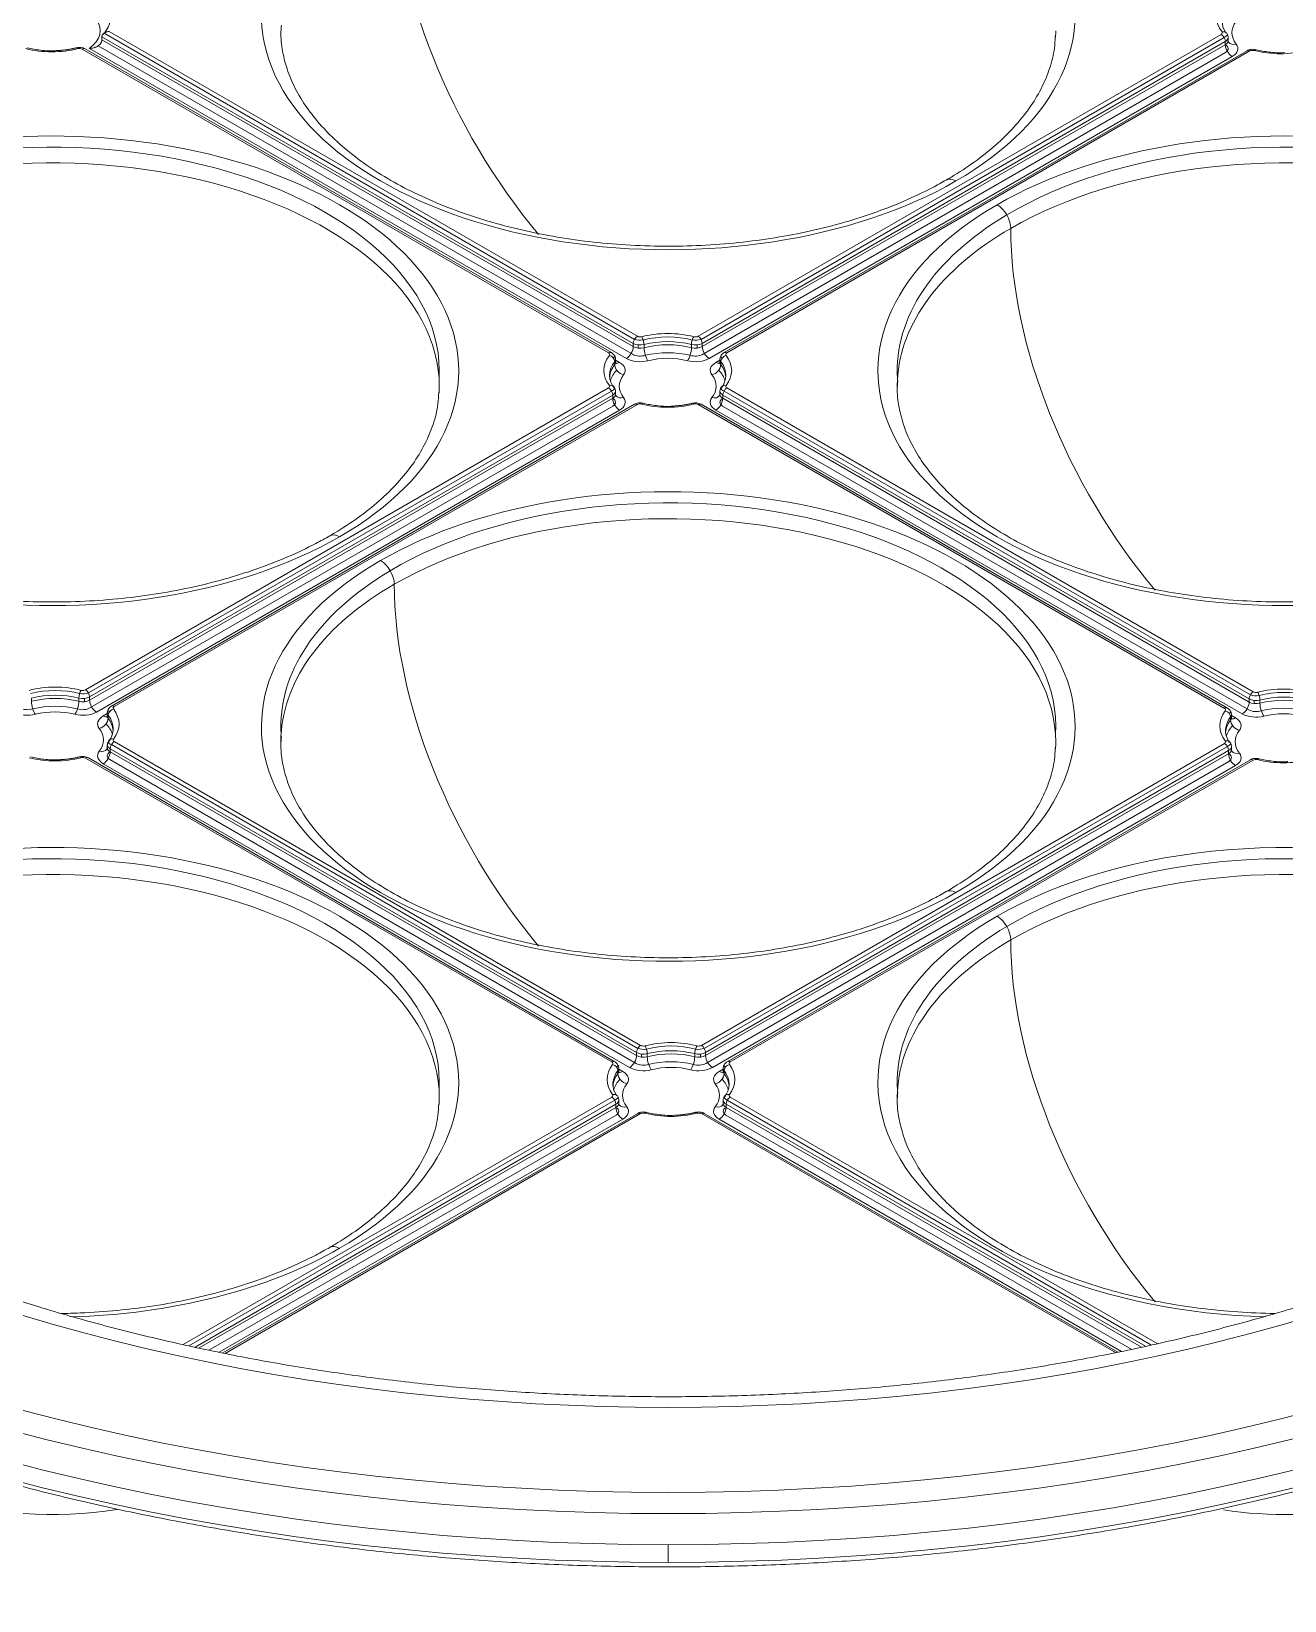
# Model space of a CAD drawing. Header units: millimetres. Extents: x 409 to 2276, y 1039 to 1674.
# Drawn here: x 1053.1 to 1117.8, y 1285.4 to 1366.5 of the extents above; entities that cross this region are included whole.
import ezdxf

# ---------------------------------------------------------------- set-up
doc = ezdxf.new("R2010")
doc.units = ezdxf.units.MM
doc.layers.add('粗实线层', color=7, linetype='Continuous', lineweight=35)

msp = doc.modelspace()

# ---------------------------------------------------------------- linework, layer by layer
at = {"layer": '粗实线层', "lineweight": 20}
for p, q in [((1056.783, 1366.179), (1056.783, 1366.016)), ((1056.783, 1366.179), (1084.211, 1350.344)), ((1056.893, 1366.361), (1084.273, 1350.553)), ((1057.154, 1366.455), (1084.423, 1350.711)), ((1087.561, 1350.711), (1114.562, 1366.3)), ((1082.938, 1349.854), (1055.768, 1365.54)), ((1083.088, 1349.869), (1055.918, 1365.555)), ((1056.135, 1365.574), (1083.857, 1349.568)), ((1056.598, 1365.714), (1084.199, 1349.779)), ((1056.783, 1366.016), (1084.211, 1350.181)), ((1114.712, 1366.142), (1087.711, 1350.553)), ((1087.773, 1350.344), (1114.774, 1365.933)), ((1087.773, 1350.181), (1114.774, 1365.769)), ((1114.785, 1365.368), (1087.785, 1349.779)), ((1115.897, 1365.458), (1088.896, 1349.869)), ((1116.047, 1365.443), (1089.046, 1349.854)), ((1114.774, 1365.933), (1114.774, 1365.769)), ((1114.921, 1365.974), (1114.921, 1366.137)), ((1088.127, 1349.568), (1115.128, 1365.157)), ((1084.211, 1350.181), (1084.211, 1350.344)), ((1084.468, 1350.101), (1084.468, 1350.265)), ((1084.768, 1350.121), (1084.768, 1350.284)), ((1087.216, 1350.121), (1087.216, 1350.284)), ((1087.516, 1350.101), (1087.516, 1350.265)), ((1087.773, 1350.181), (1087.773, 1350.344)), ((1083.253, 1349.246), (1083.253, 1349.41)), ((1083.296, 1349.364), (1083.296, 1349.527)), ((1083.503, 1349.364), (1083.296, 1349.484)), ((1088.687, 1349.484), (1088.48, 1349.364)), ((1088.687, 1349.527), (1088.687, 1349.364)), ((1088.731, 1349.41), (1088.731, 1349.246)), ((1055.937, 1332.453), (1082.938, 1348.042)), ((1056.087, 1332.295), (1083.088, 1347.884)), ((1056.149, 1332.086), (1083.15, 1347.675)), ((1056.149, 1331.922), (1083.15, 1347.511)), ((1083.15, 1347.511), (1083.15, 1347.675)), ((1083.296, 1347.715), (1083.296, 1347.879)), ((1088.687, 1347.879), (1088.687, 1347.715)), ((1088.834, 1347.511), (1088.834, 1347.675)), ((1088.834, 1347.675), (1116.003, 1331.988)), ((1088.834, 1347.511), (1116.003, 1331.825)), ((1088.896, 1347.884), (1116.066, 1332.197)), ((1089.046, 1348.042), (1116.216, 1332.356)), ((1056.161, 1331.521), (1083.161, 1347.11)), ((1056.503, 1331.31), (1083.503, 1346.899)), ((1084.273, 1347.199), (1057.272, 1331.611)), ((1084.423, 1347.185), (1057.422, 1331.596)), ((1114.731, 1331.498), (1087.561, 1347.185)), ((1114.881, 1331.513), (1087.711, 1347.199)), ((1088.48, 1346.899), (1115.65, 1331.213)), ((1088.822, 1347.11), (1115.992, 1331.423)), ((1053.144, 1331.863), (1053.144, 1332.026)), ((1055.592, 1331.863), (1055.592, 1332.026)), ((1055.891, 1332.006), (1055.891, 1331.843)), ((1056.149, 1331.922), (1056.149, 1332.086)), ((1116.003, 1331.825), (1116.003, 1331.988)), ((1116.261, 1331.746), (1116.261, 1331.909)), ((1116.561, 1331.765), (1116.561, 1331.929)), ((1057.063, 1331.225), (1056.856, 1331.106)), ((1057.063, 1331.269), (1057.063, 1331.106)), ((1057.107, 1330.988), (1057.107, 1331.151)), ((1115.046, 1330.891), (1115.046, 1331.054)), ((1115.089, 1331.008), (1115.089, 1331.172)), ((1115.296, 1331.008), (1115.089, 1331.128)), ((1057.422, 1329.784), (1084.591, 1314.097)), ((1087.73, 1314.097), (1114.731, 1329.686)), ((1083.107, 1313.24), (1055.937, 1328.926)), ((1083.257, 1313.255), (1056.087, 1328.941)), ((1057.063, 1329.62), (1057.063, 1329.457)), ((1057.21, 1329.253), (1057.21, 1329.416)), ((1057.21, 1329.416), (1084.379, 1313.73)), ((1057.21, 1329.253), (1084.379, 1313.567)), ((1057.272, 1329.625), (1084.441, 1313.939)), ((1087.88, 1313.939), (1114.881, 1329.528)), ((1087.942, 1313.73), (1114.943, 1329.319)), ((1087.942, 1313.567), (1114.943, 1329.156)), ((1114.943, 1329.156), (1114.943, 1329.319)), ((1115.089, 1329.36), (1115.089, 1329.523)), ((1056.856, 1328.641), (1084.026, 1312.954)), ((1057.198, 1328.851), (1084.368, 1313.165)), ((1087.953, 1313.165), (1114.954, 1328.754)), ((1088.296, 1312.954), (1115.296, 1328.543)), ((1116.066, 1328.844), (1089.065, 1313.255)), ((1116.216, 1328.829), (1089.215, 1313.24)), ((1084.379, 1313.567), (1084.379, 1313.73)), ((1084.637, 1313.487), (1084.637, 1313.651)), ((1084.937, 1313.507), (1084.937, 1313.671)), ((1087.384, 1313.507), (1087.384, 1313.671)), ((1087.684, 1313.651), (1087.684, 1313.487)), ((1087.942, 1313.567), (1087.942, 1313.73)), ((1083.422, 1312.632), (1083.422, 1312.796)), ((1083.465, 1312.75), (1083.465, 1312.913)), ((1083.672, 1312.75), (1083.465, 1312.87)), ((1088.856, 1312.87), (1088.649, 1312.75)), ((1088.856, 1312.913), (1088.856, 1312.75)), ((1088.9, 1312.632), (1088.9, 1312.796)), ((1060.97, 1298.647), (1083.107, 1311.428)), ((1061.272, 1298.577), (1083.257, 1311.27)), ((1061.593, 1298.517), (1083.319, 1311.061)), ((1083.319, 1310.897), (1083.319, 1311.061)), ((1083.465, 1311.102), (1083.465, 1311.265)), ((1088.856, 1311.265), (1088.856, 1311.102)), ((1089.003, 1310.897), (1089.003, 1311.061)), ((1089.003, 1311.061), (1110.651, 1298.562)), ((1089.065, 1311.27), (1110.971, 1298.622)), ((1089.215, 1311.428), (1111.261, 1298.7)), ((1061.801, 1298.474), (1083.319, 1310.897)), ((1062.304, 1298.356), (1083.33, 1310.496)), ((1062.839, 1298.257), (1083.672, 1310.285)), ((1084.441, 1310.586), (1063.022, 1298.219)), ((1084.591, 1310.571), (1063.151, 1298.192)), ((1109.1, 1298.233), (1087.73, 1310.571)), ((1109.232, 1298.258), (1087.88, 1310.586)), ((1088.649, 1310.285), (1109.418, 1298.294)), ((1088.991, 1310.496), (1109.942, 1298.4)), ((1089.003, 1310.897), (1110.448, 1298.516)), ((1086.019, 1287.401), (1086.019, 1288.315))]:
    msp.add_line(p, q, dxfattribs=at)
for centre, start, end in [((1054.199, 1311.374), 227.73827, 279.0045), ((1117.839, 1311.374), 261.54154, 300)]:
    msp.add_arc(centre, 21.5, start, end, dxfattribs=at)
for centre, major_axis, ratio, start_param, end_param in [((1086.019, 1367.304), (21, 0), 0.57735, 5.497787, 8.63938), ((1086.019, 1367.304), (21, 0), 0.57735, 2.356194, 5.497787), ((1086.019, 1366.487), (10, -17.321), 0.57735, 3.926991, 5.00414), ((1117.616, 1367.206), (3.3, 0), 0.57735, 2.721402, 3.561784), ((1054.199, 1366.487), (2.5, 0), 0.57735, 5.597955, 6.703376), ((1117.616, 1366.961), (3, 0), 0.57735, 2.721402, 3.487607), ((1117.616, 1366.39), (2.5, 0), 0.57735, 2.721402, 3.561784), ((1086.019, 1366.487), (20, 0), 0.57735, 6.254666, 6.283234), ((1114.421, 1366.382), (-0.2, 0), 0.57735, 2.356194, 3.561784), ((1114.562, 1366.055), (-0.15, 0.26), 0.57735, 3.926991, 5.497787), ((1114.603, 1366.184), (-0.237, -0.184), 0.74547, 3.252341, 4.189123), ((1114.421, 1366.382), (0.5, 0), 0.57735, 5.328395, 5.932344), ((1054.199, 1367.304), (3.3, 0), 0.57735, 4.292198, 5.13258), ((1055.545, 1365.319), (0.075, -0.29), 0.333077, 2.482609, 3.148234), ((1055.627, 1365.459), (-0.2, 0), 0.57735, 3.926991, 5.13258), ((1055.768, 1365.295), (-0.15, -0.26), 0.57735, 3.141594, 3.926991), ((1114.421, 1366.137), (-0.5, 0), 0.57735, 2.356194, 3.064911), ((1114.421, 1365.974), (-0.5, 0), 0.57735, 2.356194, 3.148003), ((1114.421, 1365.565), (0.5, 0), 0.57735, 5.530124, 7.068133), ((1115.128, 1365.565), (-0.25, 0.433), 0.57735, 0.785398, 2.356194), ((1114.421, 1366.137), (-0.5, 0), 0.57735, 3.064912, 3.141578), ((1115.334, 1366.209), (-0.395, -0.306), 0.74547, 6.280884, 7.330715), ((1114.421, 1365.565), (-1, 0), 0.57735, 2.356194, 3.561784), ((1116.047, 1365.198), (0.15, -0.26), 0.57735, 2.356194, 3.141591), ((1116.188, 1365.361), (-0.2, 0), 0.57735, 4.292198, 5.497787), ((1116.27, 1365.222), (-0.075, -0.29), 0.333077, 3.126089, 3.800576), ((1117.616, 1367.206), (3.3, 0), 0.57735, 4.292198, 5.13258), ((1054.199, 1348.932), (21, 0), 0.57735, 5.497787, 8.63938), ((1117.839, 1348.932), (21, 0), 0.57735, 5.497787, 8.63938), ((1054.199, 1348.932), (20, 0), 0.57735, 6.247741, 8.654079), ((1117.839, 1348.932), (20, 0), 0.57735, 6.247741, 8.654079), ((1054.199, 1348.116), (20, 0), 0.57735, 0.000049, 2.356194), ((1117.839, 1348.116), (20, 0), 0.57735, 0.000049, 2.356194), ((1100.868, 1357.914), (-0.5, 0.866), 0.57735, 5.497787, 6.28245), ((1054.199, 1348.932), (21, 0), 0.57735, 2.356194, 5.497787), ((1117.839, 1348.932), (21, 0), 0.57735, 2.356194, 5.497787), ((1102.989, 1356.689), (-0.5, 0.866), 0.57735, 3.926991, 5.497787), ((1117.839, 1348.932), (20, 0), 0.57735, 2.370894, 3.176949), ((1117.839, 1348.116), (20, 0), 0.57735, 2.356194, 3.113073), ((1117.839, 1348.116), (-10, 17.321), 0.57735, 0.785398, 1.86321), ((1085.992, 1348.948), (3.3, 0), 0.57735, 1.150605, 1.990987), ((1083.857, 1349.976), (0.25, 0.433), 0.57735, 3.926991, 5.497787), ((1084.423, 1350.466), (0.15, 0.26), 0.57735, 0.785398, 2.356194), ((1084.564, 1350.548), (-0.5, 0), 0.57735, 0.785398, 1.990987), ((1084.564, 1350.385), (-0.5, 0), 0.57735, 0.785398, 1.990987), ((1084.564, 1350.793), (0.5, 0), 0.57735, 4.096383, 5.044631), ((1084.564, 1350.793), (-0.2, 0), 0.57735, 0.785398, 1.990987), ((1084.646, 1350.443), (-0.075, 0.29), 0.333077, 4.053405, 5.624202), ((1085.992, 1348.948), (3, 0), 0.57735, 1.135772, 2.00582), ((1085.992, 1348.703), (3, 0), 0.57735, 1.150605, 1.990987), ((1085.992, 1348.54), (3, 0), 0.57735, 1.150605, 1.990987), ((1084.972, 1349.858), (-0.125, 0.484), 0.333077, 0.911813, 2.482609), ((1087.012, 1349.858), (0.125, 0.484), 0.333077, 3.800576, 5.371373), ((1087.338, 1350.443), (0.075, 0.29), 0.333077, 0.658984, 2.22978), ((1087.42, 1350.548), (-0.5, 0), 0.57735, 1.150605, 2.356194), ((1087.42, 1350.385), (-0.5, 0), 0.57735, 1.150605, 2.356194), ((1087.42, 1350.793), (0.5, 0), 0.57735, 4.380147, 5.328395), ((1087.42, 1350.793), (-0.2, 0), 0.57735, 1.150605, 2.356194), ((1087.561, 1350.466), (-0.15, 0.26), 0.57735, 3.926991, 5.497787), ((1088.127, 1349.976), (-0.25, 0.433), 0.57735, 0.785398, 2.356194), ((1085.992, 1348.948), (3.3, 0), 0.57735, 2.721402, 3.561784), ((1085.992, 1348.703), (3, 0), 0.57735, 2.721402, 3.561784), ((1082.938, 1349.609), (-0.15, -0.26), 0.57735, 3.14093, 3.926991), ((1082.796, 1349.772), (-0.2, 0), 0.57735, 2.721402, 3.926991), ((1082.979, 1349.48), (-0.237, 0.184), 0.74547, 3.664859, 5.235655), ((1085.992, 1348.54), (3, 0), 0.57735, 2.721402, 3.094439), ((1082.796, 1349.772), (0.5, 0), 0.57735, 5.599215, 5.926934), ((1082.796, 1349.527), (-0.5, 0), 0.57735, 2.721402, 3.141607), ((1082.796, 1349.364), (-0.5, 0), 0.57735, 2.721402, 3.141607), ((1083.709, 1349.128), (-0.395, 0.306), 0.74547, 0.523266, 2.094063), ((1082.796, 1349.527), (-0.5, 0), 0.57735, 3.141604, 3.22933), ((1083.503, 1349.772), (-0.25, -0.433), 0.57735, 0.164516, 0.785398), ((1082.796, 1348.956), (-1, 0), 0.57735, 2.721402, 3.926991), ((1084.564, 1349.976), (-1, 0), 0.57735, 0.785398, 1.990987), ((1084.564, 1349.976), (0.5, 0), 0.57735, 3.894654, 5.283755), ((1085.992, 1348.131), (3, 0), 0.57735, 1.175198, 1.966395), ((1085.992, 1348.131), (2.5, 0), 0.57735, 1.150605, 1.990987), ((1087.42, 1349.976), (-1, 0), 0.57735, 1.150605, 2.356194), ((1087.42, 1349.976), (0.5, 0), 0.57735, 4.140859, 5.530124), ((1089.187, 1348.956), (-1, 0), 0.57735, 5.497787, 6.703376), ((1088.274, 1349.128), (0.395, 0.306), 0.74547, 4.189123, 5.759919), ((1088.48, 1349.772), (0.25, -0.433), 0.57735, 5.497787, 6.123404), ((1089.187, 1349.527), (-0.5, 0), 0.57735, 6.19863, 6.283171), ((1089.187, 1349.527), (-0.5, 0), 0.57735, 6.283171, 6.703376), ((1089.187, 1349.364), (-0.5, 0), 0.57735, 0.006412, 0.420191), ((1089.187, 1349.772), (0.5, 0), 0.57735, 3.499802, 3.825373), ((1089.005, 1349.48), (0.237, 0.184), 0.74547, 1.04753, 2.618326), ((1085.992, 1348.703), (3, 0), 0.57735, 5.862994, 6.703376), ((1085.992, 1348.54), (3, 0), 0.57735, 0.047153, 0.420191), ((1089.046, 1349.609), (0.15, -0.26), 0.57735, 2.356194, 3.14233), ((1089.187, 1349.772), (-0.2, 0), 0.57735, 5.497787, 6.703376), ((1085.992, 1348.948), (3.3, 0), 0.57735, 5.862994, 6.703376), ((1085.992, 1348.131), (3, 0), 0.57735, 2.643025, 2.96562), ((1085.992, 1348.131), (2.5, 0), 0.57735, 2.721402, 3.561784), ((1085.992, 1348.131), (2.5, 0), 0.57735, 5.862994, 6.703376), ((1085.992, 1348.131), (3, 0), 0.57735, 0.174636, 0.498568), ((1117.839, 1348.116), (20, 0), 0.57735, 3.113073, 3.141642), ((1054.199, 1348.116), (20, 0), 0.57735, 6.254666, 6.283234), ((1082.796, 1348.124), (-0.2, 0), 0.57735, 2.356194, 3.561784), ((1082.938, 1347.797), (-0.15, 0.26), 0.57735, 3.926991, 5.497787), ((1082.979, 1347.926), (-0.237, -0.184), 0.74547, 3.252341, 4.189123), ((1082.796, 1348.124), (0.5, 0), 0.57735, 5.328395, 5.932344), ((1082.796, 1347.879), (-0.5, 0), 0.57735, 2.356194, 3.064911), ((1082.796, 1347.715), (-0.5, 0), 0.57735, 2.356194, 3.148003), ((1082.796, 1347.307), (0.5, 0), 0.57735, 5.530124, 7.068133), ((1083.503, 1347.307), (-0.25, 0.433), 0.57735, 0.785398, 2.356194), ((1082.796, 1347.879), (-0.5, 0), 0.57735, 3.064912, 3.141578), ((1083.709, 1347.951), (-0.395, -0.306), 0.74547, 6.280884, 7.330715), ((1082.796, 1347.307), (-1, 0), 0.57735, 2.356194, 3.561784), ((1089.187, 1347.307), (-1, 0), 0.57735, 5.862994, 7.068583), ((1088.274, 1347.951), (0.395, -0.306), 0.74547, 5.235655, 6.289315), ((1088.48, 1347.307), (0.25, 0.433), 0.57735, 3.926991, 5.497787), ((1089.187, 1347.307), (0.5, 0), 0.57735, 2.356479, 3.894654), ((1089.187, 1347.879), (-0.5, 0), 0.57735, 0.000012, 0.076623), ((1089.187, 1347.715), (-0.5, 0), 0.57735, 0.000012, 0.08804), ((1089.187, 1347.879), (-0.5, 0), 0.57735, 0.076623, 0.785398), ((1089.187, 1347.715), (-0.5, 0), 0.57735, 0.08804, 0.785398), ((1089.187, 1348.124), (0.5, 0), 0.57735, 3.492149, 4.096383), ((1089.005, 1347.926), (0.237, -0.184), 0.74547, 2.094063, 3.030845), ((1089.046, 1347.797), (0.15, 0.26), 0.57735, 0.785398, 2.356194), ((1089.187, 1348.124), (-0.2, 0), 0.57735, 5.862994, 7.068583), ((1084.423, 1346.94), (0.15, -0.26), 0.57735, 2.356194, 3.141591), ((1084.564, 1347.103), (-0.2, 0), 0.57735, 4.292198, 5.497787), ((1084.646, 1346.963), (-0.075, -0.29), 0.333077, 3.126089, 3.800576), ((1085.992, 1348.948), (3.3, 0), 0.57735, 4.292198, 5.13258), ((1087.338, 1346.963), (0.075, -0.29), 0.333077, 2.482609, 3.148234), ((1087.42, 1347.103), (-0.2, 0), 0.57735, 3.926991, 5.13258), ((1087.561, 1346.94), (-0.15, -0.26), 0.57735, 3.141594, 3.926991), ((1086.019, 1330.561), (21, 0), 0.57735, 5.497787, 8.63938), ((1086.019, 1330.561), (20, 0), 0.57735, 6.247741, 8.654079), ((1086.019, 1329.745), (20, 0), 0.57735, 0.000049, 2.356194), ((1069.048, 1339.543), (0.5, -0.866), 0.57735, 2.356194, 3.141617), ((1086.019, 1330.561), (21, 0), 0.57735, 2.356194, 5.497787), ((1086.019, 1330.561), (20, 0), 0.57735, 2.370894, 3.176949), ((1071.17, 1338.318), (-0.5, 0.866), 0.57735, 3.926991, 5.497787), ((1086.019, 1329.745), (20, 0), 0.57735, 2.356194, 3.113073), ((1086.019, 1329.745), (-10, 17.321), 0.57735, 0.785398, 1.86321), ((1054.368, 1330.69), (3.3, 0), 0.57735, 1.150605, 1.990987), ((1054.368, 1330.69), (3, 0), 0.57735, 1.135772, 2.00582), ((1054.368, 1330.445), (3, 0), 0.57735, 1.150605, 1.990987), ((1055.714, 1332.184), (0.075, 0.29), 0.333077, 0.658984, 2.22978), ((1055.796, 1332.535), (0.5, 0), 0.57735, 4.380147, 5.328395), ((1055.796, 1332.535), (-0.2, 0), 0.57735, 1.150605, 2.356194), ((1055.937, 1332.208), (-0.15, 0.26), 0.57735, 3.926991, 5.497787), ((1116.216, 1332.111), (0.15, 0.26), 0.57735, 0.785398, 2.356194), ((1116.357, 1332.437), (0.5, 0), 0.57735, 4.096383, 5.044631), ((1116.357, 1332.437), (-0.2, 0), 0.57735, 0.785398, 1.990987), ((1117.785, 1330.592), (3.3, 0), 0.57735, 1.150605, 1.990987), ((1116.439, 1332.087), (-0.075, 0.29), 0.333077, 4.053405, 5.624202), ((1117.785, 1330.592), (3, 0), 0.57735, 1.135772, 2.00582), ((1117.785, 1330.347), (3, 0), 0.57735, 1.150605, 1.990987), ((1052.94, 1331.718), (-1, 0), 0.57735, 0.785398, 1.990987), ((1052.94, 1331.718), (0.5, 0), 0.57735, 3.894654, 5.283755), ((1054.368, 1330.281), (3, 0), 0.57735, 1.150605, 1.990987), ((1053.348, 1331.599), (-0.125, 0.484), 0.333077, 0.911813, 2.482609), ((1054.368, 1329.873), (3, 0), 0.57735, 1.175198, 1.966395), ((1054.368, 1329.873), (2.5, 0), 0.57735, 1.150605, 1.990987), ((1055.388, 1331.599), (0.125, 0.484), 0.333077, 3.800576, 5.371373), ((1055.796, 1331.718), (-1, 0), 0.57735, 1.150605, 2.356194), ((1055.796, 1331.718), (0.5, 0), 0.57735, 4.140859, 5.530124), ((1055.796, 1332.29), (-0.5, 0), 0.57735, 1.150605, 2.356194), ((1055.796, 1332.126), (-0.5, 0), 0.57735, 1.150605, 2.356194), ((1056.503, 1331.718), (-0.25, 0.433), 0.57735, 0.785398, 2.356194), ((1057.563, 1331.514), (0.5, 0), 0.57735, 3.499802, 3.825373), ((1057.381, 1331.222), (0.237, 0.184), 0.74547, 1.04753, 2.618326), ((1057.422, 1331.351), (0.15, -0.26), 0.57735, 2.356194, 3.14233), ((1057.563, 1331.514), (-0.2, 0), 0.57735, 5.497787, 6.703376), ((1054.368, 1330.69), (3.3, 0), 0.57735, 5.862994, 6.703376), ((1117.785, 1330.592), (3.3, 0), 0.57735, 2.721402, 3.561784), ((1114.731, 1331.253), (-0.15, -0.26), 0.57735, 3.14093, 3.926991), ((1114.589, 1331.417), (-0.2, 0), 0.57735, 2.721402, 3.926991), ((1114.772, 1331.125), (-0.237, 0.184), 0.74547, 3.664859, 5.235655), ((1114.589, 1331.417), (0.5, 0), 0.57735, 5.599215, 5.926934), ((1115.65, 1331.621), (0.25, 0.433), 0.57735, 3.926991, 5.497787), ((1116.357, 1331.621), (0.5, 0), 0.57735, 3.894654, 5.283755), ((1116.357, 1332.192), (-0.5, 0), 0.57735, 0.785398, 1.990987), ((1116.357, 1332.029), (-0.5, 0), 0.57735, 0.785398, 1.990987), ((1117.785, 1330.184), (3, 0), 0.57735, 1.150605, 1.990987), ((1116.765, 1331.502), (-0.125, 0.484), 0.333077, 0.911813, 2.482609), ((1117.785, 1329.776), (3, 0), 0.57735, 1.175198, 1.966395), ((1057.563, 1330.698), (-1, 0), 0.57735, 5.497787, 6.703376), ((1056.65, 1330.87), (0.395, 0.306), 0.74547, 4.189123, 5.759919), ((1056.856, 1331.514), (0.25, -0.433), 0.57735, 5.497787, 6.123404), ((1054.368, 1329.873), (3, 0), 0.57735, 0.174636, 0.498568), ((1057.563, 1331.269), (-0.5, 0), 0.57735, 6.19863, 6.283171), ((1057.563, 1331.269), (-0.5, 0), 0.57735, 6.283171, 6.703376), ((1057.563, 1331.106), (-0.5, 0), 0.57735, 0.006412, 0.420191), ((1054.368, 1330.445), (3, 0), 0.57735, 5.862994, 6.703376), ((1054.368, 1330.281), (3, 0), 0.57735, 0.047153, 0.420191), ((1117.785, 1330.347), (3, 0), 0.57735, 2.721402, 3.487607), ((1117.785, 1330.184), (3, 0), 0.57735, 2.721402, 3.094439), ((1117.785, 1329.776), (3, 0), 0.57735, 2.643025, 2.96562), ((1114.589, 1331.172), (-0.5, 0), 0.57735, 2.721402, 3.141607), ((1114.589, 1331.008), (-0.5, 0), 0.57735, 2.721402, 3.141607), ((1115.502, 1330.773), (-0.395, 0.306), 0.74547, 0.523266, 2.094063), ((1114.589, 1331.172), (-0.5, 0), 0.57735, 3.141604, 3.22933), ((1115.296, 1331.417), (-0.25, -0.433), 0.57735, 0.164516, 0.785398), ((1114.589, 1330.6), (-1, 0), 0.57735, 2.721402, 3.926991), ((1116.357, 1331.621), (-1, 0), 0.57735, 0.785398, 1.990987), ((1117.785, 1329.776), (2.5, 0), 0.57735, 1.150605, 1.990987), ((1054.368, 1329.873), (2.5, 0), 0.57735, 5.862994, 6.703376), ((1057.563, 1329.865), (0.5, 0), 0.57735, 3.492149, 4.096383), ((1057.381, 1329.668), (0.237, -0.184), 0.74547, 2.094063, 3.030845), ((1057.422, 1329.539), (0.15, 0.26), 0.57735, 0.785398, 2.356194), ((1057.563, 1329.865), (-0.2, 0), 0.57735, 5.862994, 7.068583), ((1086.019, 1329.745), (20, 0), 0.57735, 3.113073, 3.141642), ((1086.019, 1329.745), (20, 0), 0.57735, 6.254666, 6.283234), ((1114.589, 1329.768), (-0.2, 0), 0.57735, 2.356194, 3.561784), ((1114.731, 1329.441), (-0.15, 0.26), 0.57735, 3.926991, 5.497787), ((1114.772, 1329.57), (-0.237, -0.184), 0.74547, 3.252341, 4.189123), ((1117.785, 1329.776), (2.5, 0), 0.57735, 2.721402, 3.561784), ((1054.368, 1330.69), (3.3, 0), 0.57735, 4.292198, 5.13258), ((1055.714, 1328.705), (0.075, -0.29), 0.333077, 2.482609, 3.148234), ((1055.796, 1328.845), (-0.2, 0), 0.57735, 3.926991, 5.13258), ((1055.937, 1328.681), (-0.15, -0.26), 0.57735, 3.141594, 3.926991), ((1057.563, 1329.049), (-1, 0), 0.57735, 5.862994, 7.068583), ((1056.65, 1329.693), (0.395, -0.306), 0.74547, 5.235655, 6.289315), ((1056.856, 1329.049), (0.25, 0.433), 0.57735, 3.926991, 5.497787), ((1057.563, 1329.049), (0.5, 0), 0.57735, 2.356479, 3.894654), ((1057.563, 1329.62), (-0.5, 0), 0.57735, 0.000012, 0.076623), ((1057.563, 1329.457), (-0.5, 0), 0.57735, 0.000012, 0.08804), ((1057.563, 1329.62), (-0.5, 0), 0.57735, 0.076623, 0.785398), ((1057.563, 1329.457), (-0.5, 0), 0.57735, 0.08804, 0.785398), ((1114.589, 1329.768), (0.5, 0), 0.57735, 5.328395, 5.932344), ((1114.589, 1329.523), (-0.5, 0), 0.57735, 2.356194, 3.064911), ((1114.589, 1329.36), (-0.5, 0), 0.57735, 2.356194, 3.148003), ((1114.589, 1328.951), (0.5, 0), 0.57735, 5.530124, 7.068133), ((1115.296, 1328.951), (-0.25, 0.433), 0.57735, 0.785398, 2.356194), ((1114.589, 1329.523), (-0.5, 0), 0.57735, 3.064912, 3.141578), ((1115.502, 1329.595), (-0.395, -0.306), 0.74547, 6.280884, 7.330715), ((1114.589, 1328.951), (-1, 0), 0.57735, 2.356194, 3.561784), ((1116.357, 1328.747), (-0.2, 0), 0.57735, 4.292198, 5.497787), ((1116.439, 1328.608), (-0.075, -0.29), 0.333077, 3.126089, 3.800576), ((1116.216, 1328.584), (0.15, -0.26), 0.57735, 2.356194, 3.141591), ((1117.785, 1330.592), (3.3, 0), 0.57735, 4.292198, 5.13258), ((1054.199, 1312.19), (21, 0), 0.57735, 5.497787, 8.63938), ((1117.839, 1312.19), (21, 0), 0.57735, 6.060918, 8.63938), ((1054.199, 1312.19), (20, 0), 0.57735, 6.247741, 8.654079), ((1117.839, 1312.19), (20, 0), 0.57735, 6.247741, 8.654079), ((1054.199, 1311.374), (20, 0), 0.57735, 0.000049, 2.356194), ((1117.839, 1311.374), (20, 0), 0.57735, 0.000049, 2.356194), ((1100.868, 1321.171), (0.5, -0.866), 0.57735, 2.356194, 3.141617), ((1117.839, 1312.19), (21, 0), 0.57735, 2.356194, 4.665167), ((1117.839, 1312.19), (20, 0), 0.57735, 2.370894, 3.176949), ((1102.989, 1319.947), (-0.5, 0.866), 0.57735, 3.926991, 5.497787), ((1117.839, 1311.374), (20, 0), 0.57735, 2.356194, 3.113073), ((1117.839, 1311.374), (-10, 17.321), 0.57735, 0.785398, 1.86321), ((1086.161, 1312.334), (3.3, 0), 0.57735, 1.150605, 1.990987), ((1084.026, 1313.363), (0.25, 0.433), 0.57735, 3.926991, 5.497787), ((1084.591, 1313.852), (0.15, 0.26), 0.57735, 0.785398, 2.356194), ((1084.733, 1313.934), (-0.5, 0), 0.57735, 0.785398, 1.990987), ((1084.733, 1313.771), (-0.5, 0), 0.57735, 0.785398, 1.990987), ((1084.733, 1314.179), (0.5, 0), 0.57735, 4.096383, 5.044631), ((1084.733, 1314.179), (-0.2, 0), 0.57735, 0.785398, 1.990987), ((1084.814, 1313.829), (-0.075, 0.29), 0.333077, 4.053405, 5.624202), ((1086.161, 1312.334), (3, 0), 0.57735, 1.135772, 2.00582), ((1086.161, 1312.089), (3, 0), 0.57735, 1.150605, 1.990987), ((1086.161, 1311.926), (3, 0), 0.57735, 1.150605, 1.990987), ((1085.141, 1313.244), (-0.125, 0.484), 0.333077, 0.911813, 2.482609), ((1087.18, 1313.244), (0.125, 0.484), 0.333077, 3.800576, 5.371373), ((1087.507, 1313.829), (0.075, 0.29), 0.333077, 0.658984, 2.22978), ((1087.588, 1313.934), (-0.5, 0), 0.57735, 1.150605, 2.356194), ((1087.588, 1313.771), (-0.5, 0), 0.57735, 1.150605, 2.356194), ((1087.588, 1314.179), (0.5, 0), 0.57735, 4.380147, 5.328395), ((1087.588, 1314.179), (-0.2, 0), 0.57735, 1.150605, 2.356194), ((1087.73, 1313.852), (-0.15, 0.26), 0.57735, 3.926991, 5.497787), ((1088.296, 1313.363), (-0.25, 0.433), 0.57735, 0.785398, 2.356194), ((1086.161, 1312.334), (3.3, 0), 0.57735, 2.721402, 3.561784), ((1086.161, 1312.089), (3, 0), 0.57735, 2.721402, 3.487607), ((1083.107, 1312.995), (-0.15, -0.26), 0.57735, 3.14093, 3.926991), ((1082.965, 1313.158), (-0.2, 0), 0.57735, 2.721402, 3.926991), ((1083.148, 1312.866), (-0.237, 0.184), 0.74547, 3.664859, 5.235655), ((1082.965, 1313.158), (0.5, 0), 0.57735, 5.599215, 5.926934), ((1082.965, 1312.913), (-0.5, 0), 0.57735, 2.721402, 3.141607), ((1082.965, 1312.75), (-0.5, 0), 0.57735, 2.721402, 3.141607), ((1082.965, 1312.913), (-0.5, 0), 0.57735, 3.141604, 3.22933), ((1083.672, 1313.158), (-0.25, -0.433), 0.57735, 0.164516, 0.785398), ((1082.965, 1312.342), (-1, 0), 0.57735, 2.721402, 3.926991), ((1084.733, 1313.363), (-1, 0), 0.57735, 0.785398, 1.990987), ((1084.733, 1313.363), (0.5, 0), 0.57735, 3.894654, 5.283755), ((1086.161, 1311.518), (3, 0), 0.57735, 1.175198, 1.966395), ((1086.161, 1311.518), (2.5, 0), 0.57735, 1.150605, 1.990987), ((1087.588, 1313.363), (-1, 0), 0.57735, 1.150605, 2.356194), ((1087.588, 1313.363), (0.5, 0), 0.57735, 4.140859, 5.530124), ((1089.356, 1312.342), (-1, 0), 0.57735, 5.497787, 6.703376), ((1088.649, 1313.158), (0.25, -0.433), 0.57735, 5.497787, 6.123404), ((1089.356, 1312.913), (-0.5, 0), 0.57735, 6.19863, 6.283171), ((1089.356, 1312.913), (-0.5, 0), 0.57735, 6.283171, 6.703376), ((1089.356, 1312.75), (-0.5, 0), 0.57735, 0.006412, 0.420191), ((1089.356, 1313.158), (0.5, 0), 0.57735, 3.499802, 3.825373), ((1089.174, 1312.866), (0.237, 0.184), 0.74547, 1.04753, 2.618326), ((1086.161, 1312.089), (3, 0), 0.57735, 5.862994, 6.703376), ((1089.215, 1312.995), (0.15, -0.26), 0.57735, 2.356194, 3.14233), ((1089.356, 1313.158), (-0.2, 0), 0.57735, 5.497787, 6.703376), ((1086.161, 1312.334), (3.3, 0), 0.57735, 5.862994, 6.703376), ((1086.161, 1311.926), (3, 0), 0.57735, 2.721402, 3.094439), ((1086.161, 1311.518), (3, 0), 0.57735, 2.643025, 2.96562), ((1083.878, 1312.515), (-0.395, 0.306), 0.74547, 0.523266, 2.094063), ((1086.161, 1311.518), (2.5, 0), 0.57735, 2.721402, 3.561784), ((1088.443, 1312.515), (0.395, 0.306), 0.74547, 4.189123, 5.759919), ((1086.161, 1311.518), (2.5, 0), 0.57735, 5.862994, 6.703376), ((1086.161, 1311.518), (3, 0), 0.57735, 0.174636, 0.498568), ((1086.161, 1311.926), (3, 0), 0.57735, 0.047153, 0.420191), ((1054.199, 1311.374), (20, 0), 0.57735, 6.254666, 6.283234), ((1082.965, 1311.51), (-0.2, 0), 0.57735, 2.356194, 3.561784), ((1083.107, 1311.183), (-0.15, 0.26), 0.57735, 3.926991, 5.497787), ((1083.148, 1311.312), (-0.237, -0.184), 0.74547, 3.252341, 4.189123), ((1082.965, 1311.51), (0.5, 0), 0.57735, 5.328395, 5.932344), ((1082.965, 1311.265), (-0.5, 0), 0.57735, 2.356194, 3.064911), ((1082.965, 1311.102), (-0.5, 0), 0.57735, 2.356194, 3.148003), ((1082.965, 1311.265), (-0.5, 0), 0.57735, 3.064912, 3.141578), ((1089.356, 1311.265), (-0.5, 0), 0.57735, 0.000012, 0.080411), ((1089.356, 1311.102), (-0.5, 0), 0.57735, 0.000012, 0.08804), ((1089.356, 1311.265), (-0.5, 0), 0.57735, 0.080411, 0.785398), ((1089.356, 1311.102), (-0.5, 0), 0.57735, 0.08804, 0.785398), ((1089.356, 1311.51), (0.5, 0), 0.57735, 3.493205, 4.096383), ((1089.174, 1311.312), (0.237, -0.184), 0.74547, 2.094063, 3.023042), ((1089.215, 1311.183), (0.15, 0.26), 0.57735, 0.785398, 2.356194), ((1089.356, 1311.51), (-0.2, 0), 0.57735, 5.862994, 7.068583), ((1117.839, 1311.374), (20, 0), 0.57735, 3.113073, 3.141642), ((1082.965, 1310.693), (0.5, 0), 0.57735, 5.530124, 7.068133), ((1083.672, 1310.693), (-0.25, 0.433), 0.57735, 0.785398, 2.356194), ((1083.878, 1311.337), (-0.395, -0.306), 0.74547, 6.280884, 7.330715), ((1082.965, 1310.693), (-1, 0), 0.57735, 2.356194, 3.561784), ((1084.591, 1310.326), (0.15, -0.26), 0.57735, 2.356194, 3.141591), ((1084.733, 1310.489), (-0.2, 0), 0.57735, 4.292198, 5.497787), ((1084.814, 1310.35), (-0.075, -0.29), 0.333077, 3.126089, 3.800576), ((1086.161, 1312.334), (3.3, 0), 0.57735, 4.292198, 5.13258), ((1087.507, 1310.35), (0.075, -0.29), 0.333077, 2.482609, 3.148234), ((1087.588, 1310.489), (-0.2, 0), 0.57735, 3.926991, 5.13258), ((1087.73, 1310.326), (-0.15, -0.26), 0.57735, 3.141594, 3.926991), ((1089.356, 1310.693), (-1, 0), 0.57735, 5.862994, 7.068583), ((1088.443, 1311.337), (0.395, -0.306), 0.74547, 5.235655, 6.289315), ((1088.649, 1310.693), (0.25, 0.433), 0.57735, 3.926991, 5.497787), ((1089.356, 1310.693), (0.5, 0), 0.57735, 2.356479, 3.894654), ((1086.019, 1336.685), (71.5, 0), 0.57735, 3.926991, 5.497787), ((1086.019, 1336.685), (-79.102, 0), 0.57735, 0.785398, 2.356194), ((1086.019, 1336.685), (81, 0), 0.57735, 3.933591, 5.491187), ((1054.199, 1312.19), (21, 0), 0.57735, 4.758286, 5.497787), ((1069.048, 1302.8), (-0.5, 0.866), 0.57735, 5.497787, 6.28245), ((1086.019, 1335.137), (-81.099, 0), 0.57735, 0.785398, 2.356194), ((1086.019, 1334.257), (81.156, 0), 0.57735, 3.926991, 5.497787)]:
    msp.add_ellipse(centre, major_axis=major_axis, ratio=ratio, start_param=start_param, end_param=end_param, dxfattribs=at)
for points, knots in [([(1057.192, 1367.09), (1057.201, 1366.979), (1057.168, 1366.759), (1057.006, 1366.487), (1056.865, 1366.337), (1056.824, 1366.297)], [0, 0, 0, 0, 0.426702, 0.846431, 1, 1, 1, 1]), ([(1056.783, 1366.179), (1056.783, 1366.197), (1056.786, 1366.215), (1056.795, 1366.242), (1056.799, 1366.251), (1056.808, 1366.268), (1056.818, 1366.285), (1056.83, 1366.301), (1056.843, 1366.316), (1056.85, 1366.324), (1056.873, 1366.345), (1056.889, 1366.358), (1056.925, 1366.383), (1056.944, 1366.393), (1056.973, 1366.407), (1056.983, 1366.412), (1057.004, 1366.42), (1057.014, 1366.424), (1057.046, 1366.435), (1057.067, 1366.44), (1057.099, 1366.447), (1057.11, 1366.449), (1057.132, 1366.453), (1057.143, 1366.454), (1057.154, 1366.455)], [0, 0, 0, 0, 0.125, 0.125, 0.1875, 0.1875, 0.25, 0.3125, 0.3125, 0.375, 0.375, 0.5, 0.5, 0.625, 0.625, 0.6875, 0.6875, 0.75, 0.75, 0.875, 0.875, 0.9375, 0.9375, 1, 1, 1, 1]), ([(1100.368, 1358.78), (1100.134, 1358.645), (1099.437, 1358.262), (1098.197, 1357.673), (1096.608, 1357.054), (1094.918, 1356.523), (1093.143, 1356.085), (1091.3, 1355.746), (1089.405, 1355.508), (1087.478, 1355.375), (1085.536, 1355.348), (1083.599, 1355.428), (1081.685, 1355.613), (1079.813, 1355.902), (1078, 1356.291), (1076.264, 1356.777), (1074.622, 1357.353), (1073.089, 1358.013), (1071.68, 1358.749), (1070.407, 1359.554), (1069.282, 1360.417), (1068.313, 1361.329), (1067.508, 1362.28), (1066.871, 1363.261), (1066.402, 1364.266), (1066.113, 1365.29), (1065.999, 1366.131), (1066.032, 1366.631), (1066.049, 1366.783)], [0, 0, 0, 0, 0.020848, 0.060676, 0.100551, 0.140468, 0.180429, 0.220429, 0.260461, 0.300516, 0.340584, 0.380655, 0.420715, 0.460755, 0.500762, 0.540728, 0.580643, 0.620501, 0.660298, 0.700041, 0.739751, 0.77946, 0.81923, 0.859173, 0.899454, 0.940268, 0.981758, 1, 1, 1, 1]), ([(1105.989, 1366.191), (1105.989, 1365.991), (1105.957, 1365.439), (1105.728, 1364.537), (1105.296, 1363.496), (1104.678, 1362.483), (1103.891, 1361.507), (1102.941, 1360.577), (1101.855, 1359.714), (1100.962, 1359.128), (1100.457, 1358.831), (1100.368, 1358.78)], [0, 0, 0, 0, 0.075694, 0.209717, 0.342222, 0.472617, 0.601213, 0.728619, 0.855374, 0.974955, 1, 1, 1, 1]), ([(1114.919, 1366.113), (1114.921, 1366.138), (1114.919, 1366.186), (1114.902, 1366.259), (1114.87, 1366.327), (1114.84, 1366.367), (1114.824, 1366.386)], [0, 0, 0, 0, 0.254698, 0.508895, 0.758575, 1, 1, 1, 1]), ([(1054.417, 1365.461), (1054.402, 1365.459), (1054.141, 1365.432), (1053.619, 1365.474), (1053.154, 1365.552), (1052.928, 1365.61)], [0, 0, 0, 0, 0.029748, 0.521801, 1, 1, 1, 1]), ([(1055.918, 1365.555), (1055.887, 1365.573), (1055.82, 1365.602), (1055.702, 1365.626), (1055.578, 1365.629), (1055.502, 1365.617), (1055.465, 1365.608)], [0, 0, 0, 0, 0.253529, 0.504732, 0.753568, 1, 1, 1, 1]), ([(1056.783, 1366.016), (1056.783, 1365.984), (1056.778, 1365.953), (1056.762, 1365.908), (1056.755, 1365.892), (1056.74, 1365.863), (1056.731, 1365.849), (1056.712, 1365.821), (1056.701, 1365.807), (1056.677, 1365.781), (1056.652, 1365.756), (1056.624, 1365.734), (1056.595, 1365.712), (1056.58, 1365.702), (1056.533, 1365.673), (1056.5, 1365.657), (1056.448, 1365.635), (1056.431, 1365.628), (1056.395, 1365.616), (1056.377, 1365.611), (1056.322, 1365.596), (1056.285, 1365.589), (1056.229, 1365.581), (1056.201, 1365.577), (1056.173, 1365.575), (1056.154, 1365.574), (1056.144, 1365.574), (1056.135, 1365.574)], [0, 0, 0, 0, 0.125, 0.125, 0.1875, 0.1875, 0.25, 0.25, 0.3125, 0.3125, 0.375, 0.4375, 0.4375, 0.5, 0.5, 0.625, 0.625, 0.6875, 0.6875, 0.75, 0.75, 0.875, 0.875, 0.9375, 0.96875, 0.96875, 1, 1, 1, 1]), ([(1116.35, 1365.51), (1116.314, 1365.52), (1116.238, 1365.531), (1116.113, 1365.529), (1115.994, 1365.504), (1115.927, 1365.475), (1115.897, 1365.458)], [0, 0, 0, 0, 0.240561, 0.495055, 0.752109, 1, 1, 1, 1]), ([(1117.834, 1365.363), (1117.819, 1365.362), (1117.558, 1365.335), (1117.036, 1365.377), (1116.571, 1365.454), (1116.345, 1365.512)], [0, 0, 0, 0, 0.029748, 0.521801, 1, 1, 1, 1]), ([(1083.295, 1349.552), (1083.292, 1349.585), (1083.278, 1349.649), (1083.233, 1349.738), (1083.168, 1349.814), (1083.116, 1349.852), (1083.088, 1349.869)], [0, 0, 0, 0, 0.259874, 0.515649, 0.763475, 1, 1, 1, 1]), ([(1083.314, 1349.293), (1083.314, 1349.293), (1083.311, 1349.298), (1083.295, 1349.331), (1083.298, 1349.348), (1083.299, 1349.35)], [0, 0, 0, 0, 0.197458, 0.906905, 1, 1, 1, 1]), ([(1088.683, 1349.363), (1088.684, 1349.352), (1088.689, 1349.318), (1088.669, 1349.293), (1088.67, 1349.294)], [0, 0, 0, 0, 0.267048, 1, 1, 1, 1]), ([(1088.896, 1349.869), (1088.868, 1349.852), (1088.816, 1349.814), (1088.75, 1349.737), (1088.705, 1349.647), (1088.692, 1349.584), (1088.689, 1349.551)], [0, 0, 0, 0, 0.234602, 0.4839, 0.741499, 1, 1, 1, 1]), ([(1068.548, 1340.409), (1068.314, 1340.274), (1067.617, 1339.891), (1066.377, 1339.302), (1064.789, 1338.683), (1063.099, 1338.152), (1061.323, 1337.714), (1059.48, 1337.374), (1057.585, 1337.137), (1055.658, 1337.004), (1053.716, 1336.977), (1051.779, 1337.057), (1049.865, 1337.242), (1047.993, 1337.531), (1046.18, 1337.92), (1044.444, 1338.406), (1042.802, 1338.982), (1041.269, 1339.642), (1039.86, 1340.378), (1038.587, 1341.183), (1037.462, 1342.046), (1036.494, 1342.958), (1035.688, 1343.909), (1035.051, 1344.89), (1034.582, 1345.895), (1034.294, 1346.919), (1034.179, 1347.76), (1034.212, 1348.259), (1034.229, 1348.412)], [0, 0, 0, 0, 0.020848, 0.060676, 0.100551, 0.140468, 0.180429, 0.220429, 0.260461, 0.300516, 0.340584, 0.380655, 0.420715, 0.460755, 0.500762, 0.540728, 0.580643, 0.620501, 0.660298, 0.700041, 0.739751, 0.77946, 0.81923, 0.859173, 0.899454, 0.940268, 0.981758, 1, 1, 1, 1]), ([(1132.188, 1340.409), (1131.954, 1340.274), (1131.257, 1339.891), (1130.017, 1339.302), (1128.428, 1338.683), (1126.738, 1338.152), (1124.963, 1337.714), (1123.119, 1337.374), (1121.225, 1337.137), (1119.298, 1337.004), (1117.356, 1336.977), (1115.419, 1337.057), (1113.505, 1337.242), (1111.632, 1337.531), (1109.82, 1337.92), (1108.084, 1338.406), (1106.442, 1338.982), (1104.909, 1339.642), (1103.5, 1340.378), (1102.227, 1341.183), (1101.102, 1342.046), (1100.133, 1342.958), (1099.328, 1343.909), (1098.691, 1344.89), (1098.222, 1345.895), (1097.933, 1346.919), (1097.819, 1347.76), (1097.851, 1348.259), (1097.869, 1348.412)], [0, 0, 0, 0, 0.020848, 0.060676, 0.100551, 0.140468, 0.180429, 0.220429, 0.260461, 0.300516, 0.340584, 0.380655, 0.420715, 0.460755, 0.500762, 0.540728, 0.580643, 0.620501, 0.660298, 0.700041, 0.739751, 0.77946, 0.81923, 0.859173, 0.899454, 0.940268, 0.981758, 1, 1, 1, 1]), ([(1074.169, 1347.82), (1074.169, 1347.62), (1074.137, 1347.067), (1073.909, 1346.166), (1073.476, 1345.125), (1072.858, 1344.112), (1072.071, 1343.136), (1071.121, 1342.205), (1070.035, 1341.343), (1069.142, 1340.757), (1068.637, 1340.46), (1068.548, 1340.409)], [0, 0, 0, 0, 0.075694, 0.209717, 0.342222, 0.472617, 0.601213, 0.728619, 0.855374, 0.974955, 1, 1, 1, 1]), ([(1083.295, 1347.855), (1083.296, 1347.879), (1083.295, 1347.928), (1083.278, 1348.001), (1083.246, 1348.069), (1083.216, 1348.109), (1083.2, 1348.128)], [0, 0, 0, 0, 0.254698, 0.508895, 0.758575, 1, 1, 1, 1]), ([(1088.784, 1348.128), (1088.768, 1348.109), (1088.738, 1348.069), (1088.706, 1348.001), (1088.689, 1347.928), (1088.687, 1347.879), (1088.689, 1347.855)], [0, 0, 0, 0, 0.241425, 0.491105, 0.745302, 1, 1, 1, 1]), ([(1084.726, 1347.252), (1084.689, 1347.261), (1084.613, 1347.273), (1084.489, 1347.27), (1084.371, 1347.246), (1084.304, 1347.217), (1084.273, 1347.199)], [0, 0, 0, 0, 0.246432, 0.495268, 0.746471, 1, 1, 1, 1]), ([(1086.21, 1347.105), (1086.195, 1347.103), (1085.934, 1347.076), (1085.412, 1347.119), (1084.947, 1347.196), (1084.721, 1347.254)], [0, 0, 0, 0, 0.029748, 0.521801, 1, 1, 1, 1]), ([(1087.711, 1347.199), (1087.68, 1347.217), (1087.613, 1347.246), (1087.494, 1347.27), (1087.371, 1347.273), (1087.295, 1347.261), (1087.258, 1347.252)], [0, 0, 0, 0, 0.253529, 0.504732, 0.753568, 1, 1, 1, 1]), ([(1057.272, 1331.611), (1057.244, 1331.594), (1057.192, 1331.555), (1057.126, 1331.478), (1057.081, 1331.389), (1057.068, 1331.326), (1057.065, 1331.293)], [0, 0, 0, 0, 0.234602, 0.4839, 0.741499, 1, 1, 1, 1]), ([(1115.087, 1331.197), (1115.085, 1331.23), (1115.071, 1331.293), (1115.026, 1331.383), (1114.961, 1331.458), (1114.909, 1331.497), (1114.881, 1331.513)], [0, 0, 0, 0, 0.259874, 0.515649, 0.763475, 1, 1, 1, 1]), ([(1057.059, 1331.105), (1057.06, 1331.094), (1057.065, 1331.059), (1057.045, 1331.034), (1057.046, 1331.036)], [0, 0, 0, 0, 0.267048, 1, 1, 1, 1]), ([(1115.107, 1330.938), (1115.107, 1330.938), (1115.103, 1330.942), (1115.087, 1330.975), (1115.091, 1330.993), (1115.092, 1330.995)], [0, 0, 0, 0, 0.197458, 0.906905, 1, 1, 1, 1]), ([(1057.16, 1329.87), (1057.143, 1329.851), (1057.114, 1329.811), (1057.082, 1329.743), (1057.065, 1329.67), (1057.063, 1329.621), (1057.065, 1329.596)], [0, 0, 0, 0, 0.241425, 0.491105, 0.745302, 1, 1, 1, 1]), ([(1100.368, 1322.038), (1100.134, 1321.902), (1099.437, 1321.519), (1098.197, 1320.93), (1096.608, 1320.312), (1094.918, 1319.781), (1093.143, 1319.343), (1091.3, 1319.003), (1089.405, 1318.766), (1087.478, 1318.633), (1085.536, 1318.606), (1083.599, 1318.686), (1081.685, 1318.871), (1079.813, 1319.16), (1078, 1319.549), (1076.264, 1320.034), (1074.622, 1320.61), (1073.089, 1321.27), (1071.68, 1322.007), (1070.407, 1322.812), (1069.282, 1323.675), (1068.313, 1324.587), (1067.508, 1325.538), (1066.871, 1326.519), (1066.402, 1327.524), (1066.113, 1328.548), (1065.999, 1329.389), (1066.032, 1329.888), (1066.049, 1330.041)], [0, 0, 0, 0, 0.020848, 0.060676, 0.100551, 0.140468, 0.180429, 0.220429, 0.260461, 0.300516, 0.340584, 0.380655, 0.420715, 0.460755, 0.500762, 0.540728, 0.580643, 0.620501, 0.660298, 0.700041, 0.739751, 0.77946, 0.81923, 0.859173, 0.899454, 0.940268, 0.981758, 1, 1, 1, 1]), ([(1115.087, 1329.499), (1115.089, 1329.524), (1115.088, 1329.573), (1115.071, 1329.645), (1115.039, 1329.714), (1115.009, 1329.754), (1114.992, 1329.772)], [0, 0, 0, 0, 0.254698, 0.508895, 0.758575, 1, 1, 1, 1]), ([(1054.585, 1328.847), (1054.571, 1328.845), (1054.31, 1328.818), (1053.788, 1328.861), (1053.322, 1328.938), (1053.097, 1328.996)], [0, 0, 0, 0, 0.029748, 0.521801, 1, 1, 1, 1]), ([(1056.087, 1328.941), (1056.056, 1328.959), (1055.989, 1328.988), (1055.87, 1329.012), (1055.747, 1329.015), (1055.671, 1329.003), (1055.634, 1328.994)], [0, 0, 0, 0, 0.253529, 0.504732, 0.753568, 1, 1, 1, 1]), ([(1105.989, 1329.449), (1105.989, 1329.249), (1105.957, 1328.696), (1105.728, 1327.795), (1105.296, 1326.754), (1104.678, 1325.741), (1103.891, 1324.765), (1102.941, 1323.834), (1101.855, 1322.972), (1100.962, 1322.386), (1100.457, 1322.089), (1100.368, 1322.038)], [0, 0, 0, 0, 0.075694, 0.209717, 0.342222, 0.472617, 0.601213, 0.728619, 0.855374, 0.974955, 1, 1, 1, 1]), ([(1116.519, 1328.897), (1116.482, 1328.906), (1116.406, 1328.918), (1116.282, 1328.915), (1116.163, 1328.89), (1116.096, 1328.861), (1116.066, 1328.844)], [0, 0, 0, 0, 0.240561, 0.495055, 0.752109, 1, 1, 1, 1]), ([(1118.002, 1328.749), (1117.988, 1328.748), (1117.727, 1328.721), (1117.205, 1328.763), (1116.739, 1328.841), (1116.514, 1328.898)], [0, 0, 0, 0, 0.029748, 0.521801, 1, 1, 1, 1]), ([(1083.463, 1312.938), (1083.461, 1312.972), (1083.447, 1313.035), (1083.402, 1313.125), (1083.337, 1313.2), (1083.285, 1313.238), (1083.257, 1313.255)], [0, 0, 0, 0, 0.259874, 0.515649, 0.763475, 1, 1, 1, 1]), ([(1083.483, 1312.679), (1083.483, 1312.679), (1083.479, 1312.684), (1083.463, 1312.717), (1083.467, 1312.734), (1083.467, 1312.737)], [0, 0, 0, 0, 0.197458, 0.906905, 1, 1, 1, 1]), ([(1088.852, 1312.749), (1088.853, 1312.739), (1088.857, 1312.704), (1088.837, 1312.679), (1088.839, 1312.68)], [0, 0, 0, 0, 0.267048, 1, 1, 1, 1]), ([(1089.065, 1313.255), (1089.037, 1313.238), (1088.984, 1313.2), (1088.919, 1313.123), (1088.874, 1313.033), (1088.861, 1312.97), (1088.858, 1312.937)], [0, 0, 0, 0, 0.234602, 0.4839, 0.741499, 1, 1, 1, 1]), ([(1074.169, 1311.077), (1074.169, 1310.878), (1074.137, 1310.325), (1073.909, 1309.424), (1073.476, 1308.383), (1072.858, 1307.37), (1072.071, 1306.394), (1071.121, 1305.463), (1070.035, 1304.601), (1069.142, 1304.015), (1068.637, 1303.717), (1068.548, 1303.666)], [0, 0, 0, 0, 0.075694, 0.209717, 0.342222, 0.472617, 0.601213, 0.728619, 0.855374, 0.974955, 1, 1, 1, 1]), ([(1083.463, 1311.241), (1083.465, 1311.266), (1083.464, 1311.314), (1083.447, 1311.387), (1083.415, 1311.455), (1083.385, 1311.495), (1083.368, 1311.514)], [0, 0, 0, 0, 0.254698, 0.508895, 0.758575, 1, 1, 1, 1]), ([(1088.954, 1311.515), (1088.937, 1311.497), (1088.908, 1311.457), (1088.876, 1311.389), (1088.858, 1311.315), (1088.856, 1311.265), (1088.858, 1311.24)], [0, 0, 0, 0, 0.241652, 0.490352, 0.74393, 1, 1, 1, 1]), ([(1117.321, 1300.253), (1116.686, 1300.262), (1115.407, 1300.316), (1113.505, 1300.5), (1111.632, 1300.789), (1109.82, 1301.178), (1108.084, 1301.663), (1106.442, 1302.239), (1104.909, 1302.899), (1103.5, 1303.636), (1102.227, 1304.44), (1101.102, 1305.304), (1100.133, 1306.216), (1099.328, 1307.167), (1098.691, 1308.148), (1098.222, 1309.153), (1097.933, 1310.176), (1097.819, 1311.018), (1097.851, 1311.517), (1097.869, 1311.67)], [0, 0, 0, 0, 0.059706, 0.120526, 0.181314, 0.242054, 0.30273, 0.36333, 0.423841, 0.484262, 0.544601, 0.604888, 0.665174, 0.725553, 0.786196, 0.847351, 0.909314, 0.972305, 1, 1, 1, 1]), ([(1084.894, 1310.638), (1084.858, 1310.647), (1084.782, 1310.659), (1084.658, 1310.657), (1084.539, 1310.632), (1084.472, 1310.603), (1084.441, 1310.586)], [0, 0, 0, 0, 0.240561, 0.495055, 0.752109, 1, 1, 1, 1]), ([(1086.378, 1310.491), (1086.363, 1310.49), (1086.102, 1310.463), (1085.581, 1310.505), (1085.115, 1310.582), (1084.889, 1310.64)], [0, 0, 0, 0, 0.029748, 0.521801, 1, 1, 1, 1]), ([(1087.88, 1310.586), (1087.849, 1310.603), (1087.783, 1310.632), (1087.663, 1310.657), (1087.539, 1310.659), (1087.463, 1310.647), (1087.427, 1310.638)], [0, 0, 0, 0, 0.247891, 0.504944, 0.759439, 1, 1, 1, 1]), ([(1135.077, 1307.644), (1134.643, 1307.393), (1133.363, 1306.674), (1131.158, 1305.528), (1128.413, 1304.243), (1125.55, 1303.038), (1122.577, 1301.917), (1119.502, 1300.883), (1116.334, 1299.941), (1113.082, 1299.092), (1109.753, 1298.34), (1106.358, 1297.687), (1102.906, 1297.135), (1099.407, 1296.686), (1095.87, 1296.341), (1092.305, 1296.101), (1088.723, 1295.967), (1085.133, 1295.94), (1081.545, 1296.02), (1077.97, 1296.206), (1074.417, 1296.498), (1070.897, 1296.894), (1067.419, 1297.395), (1063.993, 1297.997), (1060.629, 1298.7), (1057.336, 1299.5), (1054.123, 1300.396), (1050.999, 1301.384), (1047.974, 1302.462), (1045.054, 1303.625), (1042.249, 1304.87), (1039.539, 1306.207), (1037.813, 1307.151), (1036.961, 1307.644)], [0, 0, 0, 0, 0.017103, 0.049727, 0.082367, 0.115023, 0.147697, 0.180389, 0.2131, 0.245828, 0.278573, 0.311333, 0.344105, 0.376889, 0.409682, 0.442482, 0.475287, 0.508095, 0.540903, 0.573709, 0.606511, 0.639306, 0.672092, 0.704868, 0.73763, 0.770377, 0.803107, 0.835818, 0.868508, 0.901177, 0.933825, 0.96645, 1, 1, 1, 1]), ([(1068.548, 1303.666), (1068.314, 1303.531), (1067.617, 1303.148), (1066.377, 1302.559), (1064.789, 1301.941), (1063.099, 1301.409), (1061.323, 1300.972), (1059.48, 1300.632), (1057.585, 1300.394), (1055.971, 1300.283), (1054.993, 1300.257), (1054.661, 1300.252)], [0, 0, 0, 0, 0.064929, 0.188968, 0.313152, 0.437467, 0.56192, 0.686495, 0.811169, 0.935914, 1, 1, 1, 1]), ([(1028.736, 1300.875), (1029.222, 1300.594), (1030.647, 1299.792), (1033.091, 1298.514), (1036.114, 1297.08), (1039.252, 1295.733), (1042.499, 1294.474), (1045.845, 1293.308), (1049.285, 1292.237), (1052.809, 1291.262), (1056.409, 1290.387), (1060.078, 1289.614), (1063.807, 1288.943), (1067.587, 1288.377), (1071.409, 1287.917), (1075.266, 1287.564), (1079.146, 1287.319), (1083.043, 1287.182), (1086.947, 1287.153), (1090.848, 1287.233), (1094.738, 1287.422), (1098.608, 1287.719), (1102.45, 1288.123), (1106.253, 1288.633), (1110.009, 1289.249), (1113.711, 1289.969), (1117.348, 1290.791), (1120.913, 1291.713), (1124.398, 1292.734), (1127.794, 1293.851), (1131.094, 1295.061), (1134.29, 1296.362), (1137.375, 1297.751), (1140.392, 1299.25), (1142.331, 1300.314), (1143.302, 1300.875)], [0, 0, 0, 0, 0.016167, 0.046874, 0.077582, 0.108287, 0.138991, 0.169692, 0.200391, 0.231088, 0.261783, 0.292476, 0.323167, 0.353857, 0.384546, 0.415234, 0.445921, 0.476607, 0.507293, 0.53798, 0.568666, 0.599353, 0.630041, 0.660729, 0.691419, 0.72211, 0.752803, 0.783498, 0.814195, 0.844894, 0.875596, 0.906301, 0.937008, 0.967718, 1, 1, 1, 1])]:
    msp.add_open_spline(points, degree=3, knots=knots, dxfattribs=at)
for points, degree in [([(1055.47, 1365.61), (1054.972, 1365.48), (1054.417, 1365.461)], 2), ([(1114.937, 1365.903), (1114.926, 1365.908), (1114.925, 1365.974)], 2), ([(1083.313, 1347.645), (1083.302, 1347.65), (1083.301, 1347.716)], 2), ([(1088.685, 1347.729), (1088.67, 1347.648)], 1), ([(1087.263, 1347.254), (1086.765, 1347.125), (1086.21, 1347.105)], 2), ([(1055.639, 1328.996), (1055.141, 1328.866), (1054.585, 1328.847)], 2), ([(1057.061, 1329.471), (1057.046, 1329.389)], 1), ([(1115.106, 1329.29), (1115.095, 1329.294), (1115.094, 1329.361)], 2), ([(1083.482, 1311.031), (1083.471, 1311.036), (1083.47, 1311.102)], 2), ([(1088.854, 1311.115), (1088.839, 1311.034)], 1), ([(1087.432, 1310.64), (1086.933, 1310.511), (1086.378, 1310.491)], 2)]:
    msp.add_open_spline(points, degree=degree, dxfattribs=at)

doc.saveas('drawing.dxf')
